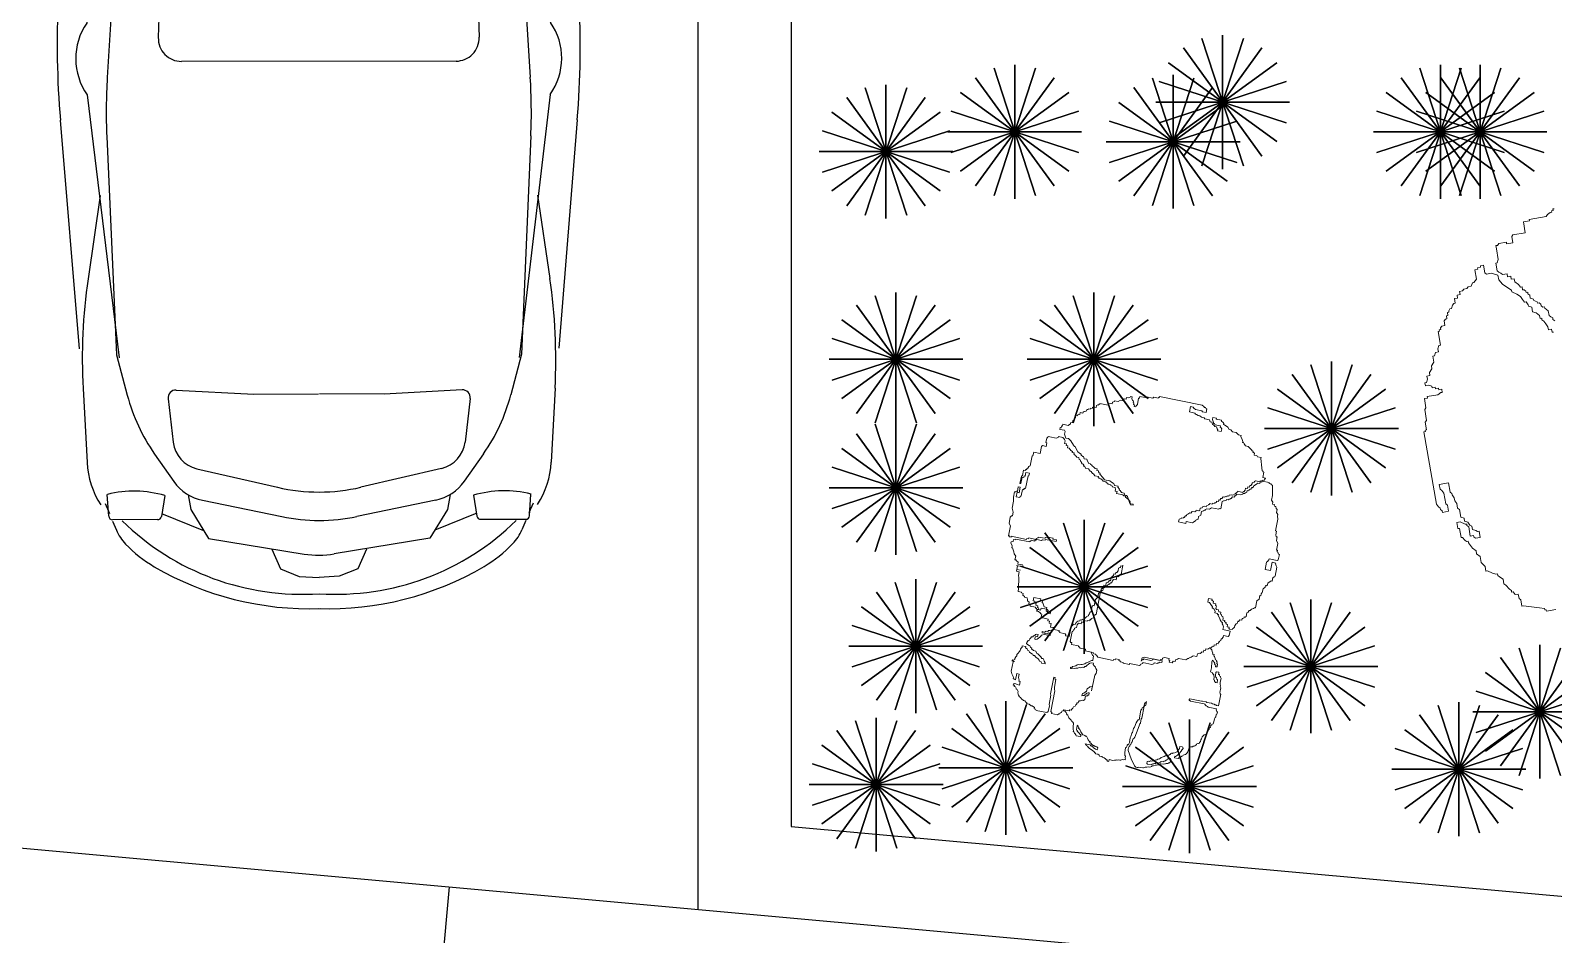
# Model space of a CAD drawing. Extents: x 152 to 700, y -120 to 84.
# Drawn here: x 205.198 to 208.968, y 59.052 to 61.289 of the extents above; entities that cross this region are included whole.
import ezdxf

# ---------------------------------------------------------------- set-up
doc = ezdxf.new("R2010")
doc.units = 0
doc.header["$LTSCALE"] = 0.03
doc.layers.get('0').update_dxf_attribs({"linetype": 'CONTINUOUS'})
doc.layers.add('MUEBLES', color=8, linetype='CONTINUOUS')
doc.layers.add('VEGETACION', color=96, linetype='CONTINUOUS')
doc.layers.add('VEJETACION', color=94, linetype='CONTINUOUS', lineweight=15)

# ---------------------------------------------------------------- blocks, each defined once
blk = doc.blocks.new('AUTO-P12')
at = {"linetype": 'ByBlock'}
for p, q in [((1141.6, 1497.5), (2063.8, 1544.9)), ((2465.1, 1539.1), (3219, 1478.4)), ((3350.8, 1465.7), (3595, 1452.9)), ((134.6, 1442.1), (127.5, 1411.5)), ((1337.9, 1363.3), (2144.8, 1451.1)), ((2381.6, 1449.9), (3249.8, 1346.9)), ((2713.7, 1408.3), (2989, 1448.7)), ((1.4, 1288.1), (53.3, 1376.3)), ((41.5, 1257.6), (53.3, 1402.7)), ((1345.2, 1367.3), (1037.6, 1315.2)), ((1357, 1375.9), (1540.6, 1334.2)), ((1540.6, 1334.2), (2325, 1383.9)), ((2518.8, 1385.9), (3239.1, 1355.1)), ((3771.6, 1381.9), (3700.1, 1386.4)), ((3730.1, 1393.4), (3762.4, 1379.8)), ((3783.5, 1220.7), (3783.5, 1369.2)), ((3787.7, 1369.2), (3817.7, 1356.6)), ((1328, 1313.6), (1465.2, 1303.3)), ((3239.1, 1355.1), (3373.1, 1319.8)), ((-45.1, 1081.2), (1.4, 1288.1)), ((98.4, 1245), (41.5, 1257.6)), ((1163.2, 1159.7), (1308.1, 1306.2)), ((1488.7, 1276.6), (1465, 862.3)), ((1795.5, 1202.6), (2193.3, 1215.2)), ((3566.9, 1230), (3658, 1166.4)), ((3704.1, 1196.5), (3772.9, 1208.1)), ((3763.3, 1207.8), (3819.5, 1068.8)), ((91.5, 1170.7), (88.1, 1121)), ((3356.3, 1158.8), (3370.3, 902.2)), ((3384.6, 1185.4), (3528.4, 1168.7)), ((1722.6, 244.4), (1721.7, 1126.4)), ((2271.9, 1139), (2272.8, 233)), ((3701.7, 1119.9), (3750.7, 1110.6)), ((3750.7, 1110.6), (3845.5, 1053)), ((-79.9, 909.7), (-45.1, 1081.2)), ((1097.4, 829.2), (1119.8, 1066.8)), ((3615.6, 1090.8), (3677.6, 825.2)), ((3720, 1072.6), (3774.4, 811.2)), ((3845.5, 1053), (3897.8, 737)), ((-88.5, 751.1), (-79.9, 909.7)), ((3370.3, 902.2), (3370, 688.7)), ((3881.4, 843.4), (3947, 815.5)), ((3947, 815.5), (3971.5, 753.4)), ((3971.5, 753.4), (3975.4, 687.9)), ((3370.7, 471.9), (3370, 685.4)), ((3971.7, 621.9), (3975.4, 687.4)), ((-88.4, 616.5), (-79.4, 458)), ((3846.3, 322), (3897.9, 638.1)), ((3947.3, 559.7), (3971.7, 621.9)), ((3720.7, 302.2), (3774.7, 563.7)), ((3881.7, 531.7), (3947.3, 559.7)), ((1097.7, 540.5), (1120.5, 302.9)), ((1489.9, 93.8), (1465.3, 508.1)), ((3616.4, 283.8), (3677.8, 549.5)), ((-79.4, 458), (-44.3, 286.5)), ((3357.2, 215.3), (3370.7, 471.9)), ((3751.5, 264.3), (3846.3, 322)), ((3764.4, 167.1), (3820.3, 306.2)), ((-44.3, 286.5), (2.6, 79.7)), ((3702.6, 254.9), (3751.5, 264.3)), ((92.4, 197.3), (88.9, 246.9)), ((1164.1, 210.1), (1309.3, 63.9)), ((3385.6, 188.7), (3529.4, 205.7)), ((3568, 144.5), (3659, 208.2)), ((1796.5, 168.4), (2194.4, 156.5)), ((3705.1, 178.3), (3774, 166.8)), ((3784.6, 154.3), (3784.9, 5.7)), ((99.5, 122.9), (42.7, 110.3)), ((42.7, 110.3), (54.7, -34.8)), ((2.6, 79.7), (54.7, -8.4)), ((1346.5, 2.8), (1038.9, 54.3)), ((1329.3, 56.5), (1466.5, 67)), ((3240.4, 18.8), (3374.3, 54.3)), ((1339.2, 6.8), (2146.3, -79.4)), ((1358.3, -5.8), (1541.8, 36.3)), ((1541.8, 36.3), (2326.4, -11.8)), ((2383.1, -77.7), (3251.1, 27)), ((2520.2, -13.4), (3240.4, 18.8)), ((3789.1, 5.8), (3819, 18.4)), ((136.1, -74.1), (128.9, -43.5)), ((2715.1, -35.4), (2990.5, -75.4)), ((3773, -7), (3701.5, -11.7)), ((3731.5, -18.6), (3763.8, -4.9)), ((3352.3, -91.6), (3596.5, -78.4)), ((1143.2, -127.8), (2065.5, -173.4)), ((2466.8, -166.8), (3220.6, -104.6))]:
    blk.add_line(p, q, dxfattribs=at)
for points in [[(-137.7, 693.8), (-132.3, 865.7), (-74, 1186.9), (-45.1, 1297), (6.8, 1398.2), (290.8, 1517.3), (447.4, 1539.2), (823.8, 1539.2), (1136.6, 1490.9), (1345.2, 1402.7)], [(-54.3, 689.8), (-26.3, 962), (26.9, 1072.6), (142.3, 1146.8), (318.9, 1204.7), (763.6, 1268), (1037.6, 1315.2), (999.9, 1078.6), (980.7, 830.4), (972.2, 684.7)], [(30.5, 1052.1), (892.6, 1221.4), (940.1, 1203.6), (948.5, 1168.3), (855.2, 785), (786.6, 728.5), (-29.2, 699.1)], [(-137.6, 673.7), (-131.9, 501.8), (-73, 180.8), (-43.9, 70.7), (8.2, -30.4), (292.4, -148.9), (449.1, -170.6), (825.4, -170.2), (1138.2, -121.2), (1346.6, -32.6)], [(-54.3, 677.8), (-25.8, 405.7), (27.7, 295.2), (143.3, 221.3), (319.9, 163.7), (764.8, 101), (1038.9, 54.3), (1000.7, 290.8), (981, 539), (972.2, 684.7)], [(31.3, 315.8), (893.6, 147.8), (941.2, 165.7), (949.5, 201), (855.4, 584.1), (786.7, 640.5), (-29.2, 668.6)]]:
    blk.add_lwpolyline(points, dxfattribs=at)
for centre, radius, start, end in [((2220.4, -1499), 3048, 85.3952, 92.9452), ((2262.3, 1281.7), 206.2, 54.6492, 124.7769), ((3255.1, -360.6), 1828.8, 86.9998, 98.3676), ((1611.9, 1066.5), 1524, 166.9166, 176.0811), ((3581, 1168.9), 284.4, 57.3299, 87.1824), ((2440.6, -441.2), 1828.8, 87.5491, 93.6237), ((4053.4, 1299), 364, 166.0961, 196.3535), ((3770.8, 1369.2), 12.7, 0, 86.3304), ((1326.1, 1288.3), 25.4, 85.7151, 135.3046), ((3217.9, 730.3), 609.6, 55.07, 75.2551), ((3183.2, 743.4), 847.4, 356.2451, 44.5195), ((3758.6, 1216.1), 152.4, 46.3836, 67.2014), ((3563.3, 1011.1), 435.5, 30.4577, 46.3836), ((1463.3, 1278), 25.4, 356.7256, 85.7151), ((2195.7, 1139.1), 76.2, 359.9245, 91.8201), ((3770.8, 1220.7), 12.7, 279.6077, 360), ((3066.5, 719), 1011.8, 358.0694, 30.4577), ((1271.5, 1052.5), 152.4, 135.3046, 174.6214), ((1797.9, 1126.4), 76.2, 91.8201, 179.9989), ((3381.7, 1160.2), 25.4, 83.376, 183.115), ((3516.7, 1067.8), 101.6, 13.1226, 83.376), ((3570.8, 1041.5), 152.4, 11.7694, 55.07), ((4508, 688.2), 3048, 176.7256, 183.3874), ((2614.7, 686.3), 1524, 174.6214, 185.4916), ((3083.9, 686.8), 609.6, 346.9903, 13.1226), ((3177.6, 686.9), 609.6, 348.3436, 11.7694), ((1128.9, 685), 1219.2, 176.8942, 183.2188), ((3597.1, 687.3), 304.8, 350.7246, 9.3883), ((3183.3, 630.4), 847.4, 315.5935, 3.8679), ((3066.6, 654.5), 1011.8, 329.6553, 2.0435), ((1272.2, 317.5), 152.4, 185.4916, 224.8083), ((3571.5, 333), 152.4, 305.0429, 348.3436), ((3517.4, 306.6), 101.6, 276.737, 346.9903), ((1798.8, 244.6), 76.2, 180.1141, 268.2929), ((2196.6, 232.7), 76.2, 268.2929, 0.1885), ((3382.6, 214), 25.4, 176.9979, 276.737), ((1612.7, 304.4), 1524, 184.0319, 193.1964), ((4054.6, 76.5), 364, 163.7595, 194.0169), ((3771.9, 154.2), 12.7, 0.113, 80.5053), ((3218, 643.5), 609.6, 284.8579, 305.0429), ((3563.9, 363.4), 435.5, 313.7293, 329.6553), ((1327.3, 81.8), 25.4, 224.8083, 274.3979), ((1464.5, 92.3), 25.4, 274.3979, 3.3874), ((3772.2, 5.7), 12.7, 273.7825, 0.113), ((3759.6, 158.8), 152.4, 292.9116, 313.7293), ((2438.4, 1813.5), 1828.8, 266.4893, 272.5638), ((3582, 205.7), 284.4, 272.9306, 302.783), ((2263.5, 90.2), 206.2, 235.336, 305.4638), ((3253, 1734.5), 1828.8, 261.7454, 273.1132), ((2216.1, 2870.9), 3048, 267.1678, 274.7177)]:
    blk.add_arc(centre, radius, start, end, dxfattribs=at)
blk = doc.blocks.new('A$C02323873')
at = {"layer": 'VEGETACION'}
for p, q in [((0.289, 0.0108), (0.1525, 0.4307)), ((0.289, 0.4307), (0.1525, 0.0108)), ((0.1525, 0.4307), (0.289, 0.0108)), ((0.1525, 0.0108), (0.289, 0.4307)), ((0.2208, 0.4415), (0.2208, 0)), ((0.2208, 0), (0.2208, 0.4415)), ((0.2208, 0.4415), (0.2208, 0)), ((0.3505, 0.0422), (0.091, 0.3994)), ((0.3505, 0.3994), (0.091, 0.0422)), ((0.091, 0.3994), (0.3505, 0.0422)), ((0.091, 0.0422), (0.3505, 0.3994)), ((0.3994, 0.091), (0.0422, 0.3505)), ((0.3994, 0.3505), (0.0422, 0.091)), ((0.0422, 0.3505), (0.3994, 0.091)), ((0.0422, 0.091), (0.3994, 0.3505)), ((0.4307, 0.1525), (0.0108, 0.289)), ((0.4307, 0.289), (0.0108, 0.1525)), ((0.0108, 0.289), (0.4307, 0.1525)), ((0.0108, 0.1525), (0.4307, 0.289)), ((0.4415, 0.2208), (0, 0.2208)), ((0, 0.2208), (0.4415, 0.2208))]:
    blk.add_line(p, q, dxfattribs=at)
blk = doc.blocks.new('A$C7A8F3088')
at = {"layer": 'VEJETACION'}
blk.add_lwpolyline([(0.6843, 0.5128), (0.6778, 0.5109), (0.6718, 0.512), (0.6707, 0.5061), (0.6617, 0.5078), (0.6576, 0.5023), (0.651, 0.5005), (0.6505, 0.4975), (0.6385, 0.4998), (0.6379, 0.4968), (0.6349, 0.4973), (0.6314, 0.4949), (0.6254, 0.4961), (0.6242, 0.4901), (0.6183, 0.4912), (0.6177, 0.4882), (0.6111, 0.4864), (0.6022, 0.4881), (0.5986, 0.4856), (0.598, 0.4827), (0.5921, 0.4838), (0.5909, 0.4778), (0.5879, 0.4784), (0.6179, 0.4727), (0.6184, 0.4757), (0.6214, 0.4751), (0.622, 0.4781), (0.628, 0.477), (0.6291, 0.483), (0.6411, 0.4807), (0.6428, 0.4897), (0.6493, 0.4915), (0.6553, 0.4904), (0.6559, 0.4934), (0.6594, 0.4958), (0.6624, 0.4952), (0.663, 0.4982), (0.6666, 0.5006), (0.6695, 0.5001), (0.6707, 0.5061), (0.6767, 0.5049), (0.6802, 0.5073), (0.6808, 0.5103), (0.6898, 0.5086), (0.6903, 0.5116), (0.6933, 0.5111), (0.6969, 0.5135), (0.7717, 0.4993), (0.7723, 0.5023), (0.7753, 0.5017), (0.7758, 0.5047), (0.7848, 0.503), (0.7889, 0.5084), (0.7919, 0.5079), (0.7925, 0.5109), (0.7955, 0.5103), (0.796, 0.5133), (0.799, 0.5127), (0.8002, 0.5187), (0.8032, 0.5181), (0.8054, 0.5301), (0.8114, 0.5289), (0.8125, 0.5349), (0.8185, 0.5338), (0.8202, 0.5428), (0.8268, 0.5446), (0.8358, 0.5429), (0.8399, 0.5483), (0.8459, 0.5472), (0.8464, 0.5502), (0.8524, 0.549), (0.853, 0.552), (0.8859, 0.5458), (0.8883, 0.5422), (0.8878, 0.5393), (0.8938, 0.5381), (0.8892, 0.5142), (0.8922, 0.5136), (0.8916, 0.5106), (0.8941, 0.5071), (0.8907, 0.4892), (0.8967, 0.488), (0.8916, 0.4611), (0.894, 0.4576), (0.8929, 0.4516), (0.8958, 0.451), (0.8953, 0.448), (0.8977, 0.4445), (0.9001, 0.4409), (0.8905, 0.3901), (0.8875, 0.3907), (0.8864, 0.3847), (0.8834, 0.3852), (0.8811, 0.3733), (0.8841, 0.3727), (0.8835, 0.3697), (0.886, 0.3662), (0.8843, 0.3572), (0.8873, 0.3566), (0.8833, 0.3357), (0.8803, 0.3363), (0.8741, 0.3034), (0.8705, 0.301), (0.8675, 0.3015), (0.8634, 0.2961), (0.8604, 0.2967), (0.8547, 0.2668), (0.8506, 0.2614), (0.8476, 0.2619), (0.8454, 0.25), (0.8424, 0.2506), (0.8418, 0.2476), (0.8382, 0.2451), (0.8371, 0.2392), (0.8311, 0.2403), (0.8368, 0.2702), (0.8398, 0.2696), (0.8439, 0.275), (0.8484, 0.299), (0.8514, 0.2984), (0.852, 0.3014), (0.8556, 0.3038), (0.8585, 0.3032), (0.8466, 0.3055), (0.8425, 0.3001), (0.8323, 0.2463), (0.8293, 0.2468), (0.8281, 0.2409), (0.8221, 0.242), (0.818, 0.2366), (0.8152, 0.2216), (0.8212, 0.2205), (0.8206, 0.2175), (0.8266, 0.2164), (0.8249, 0.2074), (0.8183, 0.2056), (0.8172, 0.1996), (0.8112, 0.2007), (0.8071, 0.1953), (0.8035, 0.1929), (0.799, 0.169), (0.7954, 0.1665), (0.7919, 0.1641), (0.7913, 0.1611), (0.7883, 0.1617), (0.7842, 0.1563), (0.7806, 0.1539), (0.7771, 0.1514), (0.7748, 0.1395), (0.7658, 0.1412), (0.7617, 0.1358), (0.7612, 0.1328), (0.7576, 0.1304), (0.7546, 0.1309), (0.7535, 0.1249), (0.7475, 0.1261), (0.7464, 0.1201), (0.7404, 0.1212), (0.7392, 0.1153), (0.7357, 0.1128), (0.7321, 0.1104), (0.7315, 0.1074), (0.728, 0.105), (0.725, 0.1056), (0.7239, 0.0996), (0.7179, 0.1007), (0.7167, 0.0947), (0.7108, 0.0959), (0.7096, 0.0899), (0.7036, 0.091), (0.7031, 0.088), (0.7001, 0.0886), (0.6965, 0.0862), (0.6905, 0.0873), (0.69, 0.0843), (0.6834, 0.0825), (0.6774, 0.0836), (0.6746, 0.0687), (0.671, 0.0662), (0.6561, 0.0691), (0.6606, 0.093), (0.6516, 0.0947), (0.6462, 0.0988), (0.6438, 0.1024), (0.6408, 0.1029), (0.6384, 0.1065), (0.6389, 0.1095), (0.6359, 0.11), (0.6335, 0.1136), (0.6281, 0.1177), (0.6232, 0.1248), (0.6203, 0.1254), (0.6208, 0.1284), (0.6178, 0.129), (0.6195, 0.1379), (0.6135, 0.1391), (0.6087, 0.1462), (0.6068, 0.1527), (0.6038, 0.1533), (0.599, 0.1604), (0.5966, 0.164), (0.5941, 0.1675), (0.5953, 0.1735), (0.5833, 0.1758), (0.581, 0.1638), (0.584, 0.1632), (0.5859, 0.1567), (0.5919, 0.1556), (0.5902, 0.1466), (0.5962, 0.1455), (0.5956, 0.1425), (0.6046, 0.1408), (0.607, 0.1372), (0.6059, 0.1312), (0.6113, 0.1271), (0.6101, 0.1211), (0.6161, 0.12), (0.6156, 0.117), (0.621, 0.1129), (0.6204, 0.1099), (0.6258, 0.1058), (0.6318, 0.1046), (0.6307, 0.0987), (0.6337, 0.0981), (0.6355, 0.0915), (0.6385, 0.091), (0.6404, 0.0844), (0.6464, 0.0833), (0.6452, 0.0773), (0.6482, 0.0767), (0.6507, 0.0732), (0.649, 0.0642), (0.646, 0.0648), (0.6424, 0.0624), (0.6389, 0.0599), (0.6329, 0.0611), (0.6263, 0.0592), (0.6228, 0.0568), (0.6168, 0.0579), (0.6162, 0.0549), (0.6097, 0.0531), (0.6085, 0.0471), (0.6025, 0.0482), (0.602, 0.0453), (0.5984, 0.0428), (0.5954, 0.0434), (0.5949, 0.0404), (0.5913, 0.038), (0.5793, 0.0403), (0.5758, 0.0378), (0.5692, 0.036), (0.5686, 0.033), (0.5621, 0.0311), (0.558, 0.0257), (0.5544, 0.0233), (0.5538, 0.0203), (0.5299, 0.0248), (0.5228, 0.02), (0.5108, 0.0223), (0.5102, 0.0193), (0.5043, 0.0204), (0.4977, 0.0186), (0.4857, 0.0208), (0.4786, 0.016), (0.4726, 0.0171), (0.4721, 0.0141), (0.4685, 0.0117), (0.4625, 0.0128), (0.4519, 0.0056), (0.4513, 0.0026), (0.4393, 0.0048), (0.4387, 0.0019), (0.4358, 0.0024), (0.4322, 0), (0.4023, 0.0057), (0.3998, 0.0092), (0.3944, 0.0133), (0.3914, 0.0139), (0.3937, 0.0259), (0.4206, 0.0208), (0.424, 0.0387), (0.4001, 0.0432), (0.3965, 0.0408), (0.39, 0.039), (0.387, 0.0395), (0.3819, 0.0126), (0.3783, 0.0102), (0.3604, 0.0136), (0.3609, 0.0166), (0.3555, 0.0207), (0.3561, 0.0237), (0.3501, 0.0248), (0.3507, 0.0278), (0.3297, 0.0318), (0.3219, 0.0395), (0.3099, 0.0418), (0.3105, 0.0447), (0.3051, 0.0489), (0.2931, 0.0511), (0.2937, 0.0541), (0.2547, 0.0615), (0.2463, 0.0662), (0.2404, 0.0673), (0.2355, 0.0744), (0.2265, 0.0761), (0.2241, 0.0797), (0.2187, 0.0838), (0.2192, 0.0868), (0.2168, 0.0904), (0.2138, 0.0909), (0.215, 0.0969), (0.209, 0.098), (0.2065, 0.1016), (0.2041, 0.1051), (0.1892, 0.108), (0.1604, 0.1196), (0.1574, 0.1202), (0.1579, 0.1232), (0.1555, 0.1267), (0.1566, 0.1327), (0.1537, 0.1333), (0.1582, 0.1572), (0.1612, 0.1566), (0.1623, 0.1626), (0.1683, 0.1615), (0.1694, 0.1675), (0.173, 0.1699), (0.1801, 0.1747), (0.1837, 0.1772), (0.1867, 0.1766), (0.1902, 0.179), (0.1908, 0.182), (0.1968, 0.1809), (0.1973, 0.1839), (0.2009, 0.1863), (0.2039, 0.1857), (0.205, 0.1917), (0.211, 0.1906), (0.2146, 0.193), (0.2181, 0.1954), (0.2187, 0.1984), (0.2222, 0.2008), (0.2264, 0.2062), (0.2286, 0.2182), (0.2352, 0.22), (0.2358, 0.223), (0.2417, 0.2219), (0.2429, 0.2279), (0.2494, 0.2297), (0.25, 0.2327), (0.253, 0.2322), (0.2535, 0.2351), (0.2571, 0.2376), (0.2582, 0.2435), (0.2612, 0.243), (0.2654, 0.2484), (0.2659, 0.2514), (0.2695, 0.2538), (0.2934, 0.2493), (0.2946, 0.2552), (0.2975, 0.2547), (0.3021, 0.2786), (0.3056, 0.281), (0.3092, 0.2834), (0.3109, 0.2924), (0.3145, 0.2948), (0.3174, 0.2943), (0.318, 0.2973), (0.3216, 0.2997), (0.3257, 0.3051), (0.3377, 0.3028), (0.3448, 0.3077), (0.3538, 0.306), (0.3579, 0.3114), (0.3609, 0.3108), (0.368, 0.3157), (0.3716, 0.3181), (0.3755, 0.339), (0.3815, 0.3379), (0.386, 0.3618), (0.3771, 0.3635), (0.3729, 0.3581), (0.3699, 0.3586), (0.3688, 0.3527), (0.3658, 0.3532), (0.3653, 0.3502), (0.3587, 0.3484), (0.3581, 0.3454), (0.3551, 0.346), (0.3516, 0.3435), (0.3445, 0.3387), (0.3439, 0.3357), (0.3373, 0.3338), (0.3357, 0.3249), (0.3321, 0.3225), (0.3291, 0.323), (0.3274, 0.3141), (0.3238, 0.3116), (0.3179, 0.3128), (0.3137, 0.3074), (0.3107, 0.3079), (0.3066, 0.3025), (0.3055, 0.2965), (0.3025, 0.2971), (0.2984, 0.2917), (0.2954, 0.2923), (0.2948, 0.2893), (0.2918, 0.2898), (0.2901, 0.2809), (0.2871, 0.2814), (0.286, 0.2754), (0.283, 0.276), (0.2824, 0.273), (0.2789, 0.2706), (0.2759, 0.2712), (0.2747, 0.2652), (0.2688, 0.2663), (0.2682, 0.2633), (0.2616, 0.2615), (0.2611, 0.2585), (0.2545, 0.2566), (0.2534, 0.2507), (0.2504, 0.2512), (0.2493, 0.2452), (0.2463, 0.2458), (0.2451, 0.2398), (0.2421, 0.2404), (0.238, 0.235), (0.2369, 0.229), (0.2298, 0.2242), (0.2227, 0.2193), (0.2197, 0.2199), (0.2163, 0.2019), (0.2133, 0.2025), (0.2127, 0.1995), (0.2061, 0.1977), (0.2002, 0.1988), (0.199, 0.1928), (0.193, 0.194), (0.1919, 0.188), (0.1859, 0.1891), (0.1854, 0.1861), (0.1788, 0.1843), (0.1758, 0.1848), (0.1723, 0.1824), (0.1717, 0.1794), (0.1687, 0.18), (0.1651, 0.1776), (0.1623, 0.1626), (0.1593, 0.1632), (0.1582, 0.1572), (0.1552, 0.1578), (0.1541, 0.1518), (0.1481, 0.1529), (0.1475, 0.1499), (0.1445, 0.1505), (0.1462, 0.1595), (0.1283, 0.1629), (0.1288, 0.1659), (0.1258, 0.1664), (0.1264, 0.1694), (0.118, 0.1741), (0.0898, 0.1888), (0.0868, 0.1893), (0.089, 0.2013), (0.0866, 0.2048), (0.0883, 0.2138), (0.0823, 0.2149), (0.0805, 0.2215), (0.0775, 0.2221), (0.078, 0.225), (0.0756, 0.2286), (0.0713, 0.2387), (0.0689, 0.2423), (0.0706, 0.2512), (0.0657, 0.2583), (0.0633, 0.2619), (0.0639, 0.2649), (0.0609, 0.2655), (0.0555, 0.2696), (0.0476, 0.2773), (0.0446, 0.2778), (0.0463, 0.2868), (0.042, 0.2969), (0.0443, 0.3089), (0.0395, 0.316), (0.0406, 0.3219), (0.0357, 0.3291), (0.032, 0.3421), (0.0326, 0.3451), (0.0296, 0.3457), (0.0272, 0.3493), (0.0253, 0.3558), (0.0223, 0.3564), (0.0257, 0.3743), (0.0227, 0.3749), (0.025, 0.3868), (0.031, 0.3857), (0.0388, 0.378), (0.0418, 0.3775), (0.0412, 0.3745), (0.0437, 0.3709), (0.0403, 0.353), (0.0463, 0.3518), (0.0457, 0.3488), (0.0481, 0.3453), (0.0571, 0.3436), (0.0594, 0.3555), (0.0564, 0.3561), (0.0539, 0.3597), (0.0485, 0.3638), (0.0497, 0.3698), (0.0472, 0.3733), (0.0454, 0.3799), (0.04, 0.384), (0.0411, 0.39), (0.0357, 0.3941), (0.0385, 0.4091), (0.0361, 0.4126), (0.0378, 0.4216), (0.0359, 0.4281), (0.037, 0.4341), (0.0352, 0.4406), (0.0358, 0.4436), (0.0333, 0.4472), (0.0367, 0.4651), (0.0188, 0.4685), (0.0171, 0.4596), (0.0195, 0.456), (0.0214, 0.4495), (0.0174, 0.4285), (0.0198, 0.425), (0.0175, 0.413), (0.0056, 0.4153), (0.0061, 0.4183), (0.0037, 0.4218), (0.0043, 0.4248), (0.0019, 0.4284), (0, 0.4349), (0.0266, 0.5754), (0.0296, 0.5749), (0.0302, 0.5779), (0.0332, 0.5773), (0.036, 0.5922), (0.0396, 0.5947), (0.0435, 0.6156), (0.0471, 0.618), (0.0505, 0.6359), (0.0565, 0.6348), (0.057, 0.6378), (0.078, 0.6338), (0.0845, 0.6357), (0.0875, 0.6351), (0.0887, 0.6411), (0.0827, 0.6422), (0.0832, 0.6452), (0.0773, 0.6464), (0.0778, 0.6493), (0.0718, 0.6505), (0.0724, 0.6535), (0.067, 0.6576), (0.061, 0.6587), (0.0621, 0.6647), (0.0651, 0.6641), (0.0693, 0.6696), (0.0704, 0.6755), (0.0764, 0.6744), (0.0775, 0.6804), (0.0846, 0.6852), (0.0858, 0.6912), (0.0929, 0.696), (0.0951, 0.708), (0.0981, 0.7074), (0.1023, 0.7128), (0.1082, 0.7117), (0.1094, 0.7177), (0.1135, 0.7231), (0.1165, 0.7225), (0.1216, 0.7494), (0.1246, 0.7489), (0.1251, 0.7519), (0.1281, 0.7513), (0.1287, 0.7543), (0.1323, 0.7567), (0.1383, 0.7556), (0.14, 0.7645), (0.1435, 0.767), (0.1465, 0.7664), (0.1476, 0.7724), (0.1506, 0.7718), (0.1518, 0.7778), (0.1548, 0.7772), (0.1553, 0.7802), (0.1589, 0.7826), (0.1619, 0.7821), (0.166, 0.7875), (0.1696, 0.7899), (0.1725, 0.7893), (0.1742, 0.7983), (0.1802, 0.7972), (0.1814, 0.8032), (0.1874, 0.802), (0.1885, 0.808), (0.1945, 0.8069), (0.198, 0.8093), (0.204, 0.8082), (0.2076, 0.8106), (0.2136, 0.8094), (0.2177, 0.8149), (0.2207, 0.8143), (0.2278, 0.8191), (0.2312, 0.8371), (0.2372, 0.8359), (0.2377, 0.8389), (0.2437, 0.8378), (0.2443, 0.8408), (0.2503, 0.8396), (0.2474, 0.8247), (0.2499, 0.8211), (0.2589, 0.8194), (0.2697, 0.8112), (0.268, 0.8022), (0.2723, 0.7921), (0.282, 0.7779), (0.2844, 0.7743), (0.2838, 0.7714), (0.2917, 0.7637), (0.2965, 0.7566), (0.2984, 0.75), (0.3003, 0.7435), (0.3032, 0.7429), (0.3051, 0.7364), (0.3045, 0.7334), (0.31, 0.7292), (0.3083, 0.7203), (0.3137, 0.7161), (0.3185, 0.709), (0.3174, 0.7031), (0.3204, 0.7025), (0.3198, 0.6995), (0.3223, 0.6959), (0.3241, 0.6894), (0.326, 0.6829), (0.3248, 0.6769), (0.3308, 0.6757), (0.3297, 0.6698), (0.3327, 0.6692), (0.3351, 0.6656), (0.3345, 0.6626), (0.3375, 0.6621), (0.3442, 0.6484), (0.3491, 0.6413), (0.3457, 0.6234), (0.3476, 0.6168), (0.3494, 0.6103), (0.3489, 0.6073), (0.3543, 0.6032), (0.352, 0.5912), (0.355, 0.5906), (0.3599, 0.5835), (0.3628, 0.583), (0.3623, 0.58), (0.3671, 0.5729), (0.3654, 0.5639), (0.3709, 0.5598), (0.3697, 0.5538), (0.3721, 0.5502), (0.38, 0.5425), (0.3848, 0.5354), (0.3878, 0.5349), (0.3903, 0.5313), (0.3886, 0.5223), (0.3916, 0.5218), (0.3933, 0.5307), (0.3908, 0.5343), (0.38, 0.5425), (0.3763, 0.5556), (0.3733, 0.5562), (0.3744, 0.5622), (0.372, 0.5657), (0.3759, 0.5867), (0.37, 0.5878), (0.3711, 0.5938), (0.3651, 0.5949), (0.3597, 0.599), (0.3614, 0.608), (0.3584, 0.6086), (0.3595, 0.6146), (0.3565, 0.6151), (0.3582, 0.6241), (0.3558, 0.6276), (0.3564, 0.6306), (0.354, 0.6342), (0.3557, 0.6432), (0.3532, 0.6467), (0.3514, 0.6533), (0.3525, 0.6592), (0.3495, 0.6598), (0.3501, 0.6628), (0.3471, 0.6634), (0.3493, 0.6753), (0.3445, 0.6824), (0.3451, 0.6854), (0.3426, 0.689), (0.3402, 0.6925), (0.3408, 0.6955), (0.3383, 0.6991), (0.3359, 0.7026), (0.3376, 0.7116), (0.3328, 0.7187), (0.3333, 0.7217), (0.3303, 0.7223), (0.3279, 0.7258), (0.3285, 0.7288), (0.3261, 0.7324), (0.3231, 0.733), (0.3236, 0.7359), (0.3182, 0.7401), (0.3188, 0.7431), (0.3134, 0.7472), (0.3145, 0.7532), (0.3121, 0.7567), (0.3126, 0.7597), (0.3096, 0.7603), (0.3102, 0.7633), (0.3078, 0.7668), (0.3048, 0.7674), (0.3059, 0.7734), (0.3029, 0.7739), (0.3011, 0.7805), (0.2962, 0.7876), (0.2973, 0.7936), (0.2914, 0.7947), (0.2925, 0.8007), (0.2865, 0.8018), (0.2876, 0.8078), (0.2787, 0.8095), (0.2762, 0.8131), (0.2738, 0.8166), (0.2714, 0.8202), (0.2742, 0.8351), (0.2772, 0.8345), (0.2813, 0.84), (0.2853, 0.8609), (0.2864, 0.8669), (0.2894, 0.8663), (0.293, 0.8687), (0.308, 0.8659), (0.3074, 0.8629), (0.3194, 0.8606), (0.3216, 0.8726), (0.3252, 0.875), (0.3491, 0.8705), (0.3531, 0.8914), (0.3651, 0.8891), (0.3656, 0.8921), (0.3985, 0.8859), (0.4021, 0.8883), (0.4086, 0.8902), (0.4116, 0.8896), (0.4122, 0.8926), (0.4152, 0.892), (0.4158, 0.895), (0.4188, 0.8944), (0.4199, 0.9004), (0.4378, 0.897), (0.4414, 0.8994), (0.4653, 0.8949), (0.4648, 0.8919), (0.4438, 0.8959), (0.4427, 0.8899), (0.4367, 0.891), (0.4361, 0.888), (0.4242, 0.8903), (0.4219, 0.8784), (0.4309, 0.8767), (0.4315, 0.8796), (0.4734, 0.8717), (0.4739, 0.8747), (0.4769, 0.8741), (0.4775, 0.8771), (0.4805, 0.8766), (0.481, 0.8795), (0.502, 0.8756), (0.5055, 0.878), (0.5085, 0.8774), (0.5108, 0.8894), (0.4958, 0.8922), (0.4947, 0.8862), (0.4768, 0.8896), (0.4779, 0.8956), (0.4928, 0.8928), (0.4934, 0.8958), (0.497, 0.8982), (0.4975, 0.9012), (0.5155, 0.8978), (0.5269, 0.8925), (0.5508, 0.888), (0.5617, 0.8797), (0.5736, 0.8775), (0.5742, 0.8805), (0.5808, 0.8823), (0.6017, 0.8784), (0.6066, 0.8712), (0.6395, 0.865), (0.6389, 0.862), (0.6419, 0.8615), (0.6408, 0.8555), (0.6378, 0.856), (0.6282, 0.8052), (0.6252, 0.8058), (0.624, 0.7998), (0.621, 0.8004), (0.6165, 0.7765), (0.6135, 0.777), (0.6094, 0.7716), (0.6064, 0.7722), (0.6024, 0.7512), (0.5989, 0.7488), (0.5972, 0.7399), (0.5936, 0.7374), (0.5913, 0.7255), (0.5943, 0.7249), (0.5921, 0.713), (0.5981, 0.7118), (0.6049, 0.7477), (0.6078, 0.7471), (0.6095, 0.7561), (0.6131, 0.7585), (0.6159, 0.7735), (0.6195, 0.7759), (0.6201, 0.7789), (0.6231, 0.7783), (0.6253, 0.7903), (0.6283, 0.7897), (0.6289, 0.7927), (0.6319, 0.7921), (0.6409, 0.84), (0.6439, 0.8394), (0.6451, 0.8454), (0.651, 0.8442), (0.6552, 0.8496), (0.6582, 0.8491), (0.666, 0.8414), (0.672, 0.8403), (0.6714, 0.8373), (0.6823, 0.829), (0.6877, 0.8249), (0.6925, 0.8178), (0.7045, 0.8155), (0.7039, 0.8125), (0.7064, 0.809), (0.7082, 0.8024), (0.7142, 0.8013), (0.7114, 0.7864), (0.7138, 0.7828), (0.7168, 0.7822), (0.7208, 0.8032), (0.7202, 0.8002), (0.7322, 0.7979), (0.7299, 0.7859), (0.7322, 0.7979), (0.7382, 0.7968), (0.7365, 0.7878), (0.7484, 0.7855), (0.7538, 0.7814), (0.7886, 0.7686), (0.7976, 0.7669), (0.7953, 0.755), (0.7983, 0.7544), (0.7972, 0.7484), (0.8032, 0.7473), (0.805, 0.7407), (0.808, 0.7402), (0.8063, 0.7312), (0.8118, 0.7271), (0.8147, 0.7265), (0.8166, 0.72), (0.8226, 0.7188), (0.8215, 0.7128), (0.8274, 0.7117), (0.824, 0.6938), (0.827, 0.6932), (0.8265, 0.6902), (0.8289, 0.6867), (0.8278, 0.6807), (0.8248, 0.6813), (0.8223, 0.6848), (0.8229, 0.6878), (0.8169, 0.6889), (0.8181, 0.6949), (0.8121, 0.696), (0.8132, 0.702), (0.8072, 0.7032), (0.8084, 0.7091), (0.7964, 0.7114), (0.7919, 0.6875), (0.7978, 0.6864), (0.7967, 0.6804), (0.8027, 0.6792), (0.8021, 0.6763), (0.8075, 0.6721), (0.813, 0.668), (0.8113, 0.659), (0.8172, 0.6579), (0.8167, 0.6549), (0.8191, 0.6514), (0.8221, 0.6508), (0.8204, 0.6418), (0.8264, 0.6407), (0.8281, 0.6497), (0.8251, 0.6502), (0.8227, 0.6538), (0.8232, 0.6568), (0.8172, 0.6579), (0.8206, 0.6758), (0.8266, 0.6747), (0.8283, 0.6837), (0.8349, 0.6855), (0.8337, 0.6796), (0.8356, 0.673), (0.838, 0.6695), (0.8375, 0.6665), (0.8464, 0.6648), (0.8483, 0.6582), (0.8449, 0.6403), (0.8509, 0.6391), (0.8498, 0.6332), (0.8557, 0.632), (0.8546, 0.6261), (0.8666, 0.6238), (0.8649, 0.6148), (0.8673, 0.6113), (0.8703, 0.6107), (0.8669, 0.5928), (0.8699, 0.5922), (0.8693, 0.5892), (0.8723, 0.5886), (0.8689, 0.5707), (0.8713, 0.5671), (0.8743, 0.5666), (0.8721, 0.5546), (0.8362, 0.5614), (0.8356, 0.5584), (0.829, 0.5566), (0.8279, 0.5506), (0.8219, 0.5517), (0.8214, 0.5487), (0.8184, 0.5493), (0.8148, 0.5469), (0.8107, 0.5415), (0.8077, 0.542), (0.8066, 0.5361), (0.8036, 0.5366), (0.803, 0.5336), (0.7959, 0.5288), (0.7923, 0.5264), (0.7893, 0.5269), (0.7852, 0.5215), (0.7792, 0.5227), (0.7787, 0.5197), (0.7727, 0.5208), (0.7691, 0.5184), (0.7512, 0.5218), (0.7476, 0.5194), (0.747, 0.5164), (0.7261, 0.5203), (0.7225, 0.5179), (0.716, 0.5161), (0.704, 0.5183), (0.7004, 0.5159), (0.6974, 0.5165), (0.6969, 0.5135), (0.6849, 0.5157)], close=True, dxfattribs=at)
for points in [[(0.8685, 0.611), (0.8728, 0.614), (0.8781, 0.621), (0.8789, 0.6249), (0.8831, 0.6261), (0.8842, 0.6319), (0.8889, 0.6351), (0.8903, 0.6428), (0.8942, 0.6421), (0.8905, 0.6227), (0.8867, 0.6234), (0.8852, 0.6156), (0.893, 0.6142), (0.8966, 0.6336), (0.902, 0.6406), (0.9063, 0.6418), (0.9105, 0.643), (0.9151, 0.6462), (0.9198, 0.6493), (0.9224, 0.6528), (0.9232, 0.6567), (0.9154, 0.6582), (0.9127, 0.6547), (0.912, 0.6508), (0.9042, 0.6523), (0.9049, 0.6562), (0.9076, 0.6597), (0.9119, 0.6609), (0.9146, 0.6644), (0.9188, 0.6656), (0.9195, 0.6695), (0.9238, 0.6707), (0.9281, 0.6719), (0.932, 0.6712), (0.9346, 0.6747), (0.9389, 0.6759), (0.9431, 0.6771), (0.947, 0.6764), (0.9482, 0.6721), (0.9491, 0.6659), (0.9503, 0.6617), (0.9538, 0.659), (0.9531, 0.6551), (0.957, 0.6544), (0.9594, 0.6458), (0.9579, 0.6381), (0.9649, 0.6327), (0.9642, 0.6288), (0.967, 0.6223), (0.9698, 0.6157), (0.9729, 0.6111), (0.9722, 0.6072), (0.9753, 0.6026), (0.9789, 0.5999), (0.982, 0.5953), (0.9859, 0.5945), (0.9881, 0.6062), (0.9846, 0.6089), (0.9853, 0.6128), (0.9822, 0.6174), (0.979, 0.622), (0.9766, 0.6305), (0.9738, 0.6371), (0.9746, 0.641), (0.971, 0.6436), (0.9718, 0.6475), (0.9694, 0.656), (0.9662, 0.6606), (0.965, 0.6649), (0.9615, 0.6676), (0.9606, 0.6738), (0.9568, 0.6745), (0.959, 0.6862), (0.9628, 0.6854), (0.9671, 0.6866), (0.9714, 0.6878), (0.9752, 0.6871), (0.9795, 0.6883), (0.988, 0.6907), (0.9923, 0.6919), (0.9962, 0.6912), (1.0004, 0.6924), (1.0066, 0.6932), (1.0105, 0.6925), (1.0132, 0.696), (1.0139, 0.6999), (1.0171, 0.6953), (1.0178, 0.6992), (1.0163, 0.6914), (1.019, 0.6949), (1.0501, 0.689), (1.0572, 0.6837), (1.0638, 0.6764), (1.0674, 0.6737), (1.0713, 0.6729), (1.0705, 0.6691), (1.0717, 0.6648), (1.0503, 0.6689), (1.0489, 0.6611), (1.0605, 0.6589), (1.0676, 0.6535), (1.0715, 0.6528), (1.0707, 0.6489), (1.0824, 0.6467), (1.0839, 0.6545), (1.0827, 0.6587), (1.0834, 0.6626), (1.0861, 0.6661), (1.09, 0.6654), (1.0892, 0.6615), (1.0931, 0.6608), (1.0924, 0.6569), (1.0955, 0.6522), (1.0994, 0.6515), (1.0987, 0.6476), (1.1038, 0.6426), (1.1077, 0.6419), (1.1112, 0.6392), (1.1147, 0.6365), (1.1179, 0.6319), (1.1191, 0.6277), (1.1222, 0.623), (1.1246, 0.6145), (1.1239, 0.6107), (1.1271, 0.606), (1.1263, 0.6021), (1.1302, 0.6014), (1.1287, 0.5936), (1.1312, 0.5851), (1.1304, 0.5813), (1.1328, 0.5727), (1.1367, 0.572), (1.136, 0.5681), (1.1391, 0.5635), (1.1325, 0.5285), (1.1279, 0.5254), (1.1084, 0.5291), (1.1049, 0.5318), (1.0738, 0.5377), (1.0703, 0.5403), (1.0159, 0.5506), (1.0151, 0.5468), (1.019, 0.546), (1.0202, 0.5418), (1.0455, 0.537), (1.0529, 0.5336), (1.0564, 0.5309), (1.1245, 0.518), (1.1257, 0.5137), (1.1296, 0.513), (1.1259, 0.4936), (1.1213, 0.4904), (1.1205, 0.4866), (1.1166, 0.4873), (1.114, 0.4838), (1.1101, 0.4845), (1.1074, 0.481), (1.1031, 0.4798), (1.0998, 0.4623), (1.0956, 0.4611), (1.0948, 0.4572), (1.0906, 0.456), (1.0863, 0.4548), (1.0821, 0.4536), (1.0774, 0.4505), (1.0732, 0.4492), (1.0689, 0.448), (1.065, 0.4488), (1.0643, 0.4449), (1.0604, 0.4456), (1.0562, 0.4444), (1.0554, 0.4405), (1.0504, 0.4354), (1.0497, 0.4316), (1.0451, 0.4284), (1.0334, 0.4306), (1.0327, 0.4267), (1.0284, 0.4255), (1.0277, 0.4217), (1.0199, 0.4231), (1.0206, 0.427), (1.0233, 0.4305), (1.0276, 0.4317), (1.0302, 0.4352), (1.0341, 0.4345), (1.0349, 0.4384), (1.0376, 0.4419), (1.0298, 0.4434), (1.0271, 0.4399), (1.0178, 0.4336), (1.0101, 0.435), (1.0054, 0.4319), (1.0028, 0.4284), (0.9989, 0.4291), (0.9974, 0.4214), (1.011, 0.4188), (0.9585, 0.4287), (0.952, 0.4259), (0.9403, 0.4281), (0.9371, 0.4328), (0.9336, 0.4354), (0.9308, 0.442), (0.9277, 0.4466), (0.9238, 0.4474), (0.9253, 0.4551), (0.9279, 0.4587), (0.9326, 0.4618), (0.9391, 0.4646), (0.9434, 0.4658), (0.9441, 0.4697), (0.9484, 0.4709), (0.9491, 0.4748), (0.9545, 0.4818), (0.9552, 0.4857), (0.9579, 0.4892), (0.9609, 0.4947), (0.964, 0.5001), (0.9647, 0.504), (0.9674, 0.5075), (0.9681, 0.5114), (0.9643, 0.5121), (0.9635, 0.5083), (0.9593, 0.507), (0.9562, 0.5016), (0.9535, 0.4981), (0.9489, 0.4949), (0.9462, 0.4914), (0.9455, 0.4875), (0.9428, 0.484), (0.9421, 0.4801), (0.9367, 0.4731), (0.9321, 0.4699), (0.9294, 0.4664), (0.9248, 0.4633), (0.9221, 0.4598), (0.9175, 0.4566), (0.9167, 0.4527), (0.9012, 0.4557), (0.9019, 0.4596), (0.8984, 0.4622), (0.8929, 0.4683)], [(0.7316, 0.1077), (0.7325, 0.1075), (0.7345, 0.1046), (0.7365, 0.1016), (0.741, 0.0982), (0.7456, 0.0947), (0.748, 0.0943), (0.7471, 0.0893), (0.7521, 0.0883), (0.7529, 0.0856), (0.7551, 0.0839), (0.7596, 0.0805), (0.7619, 0.0787), (0.7627, 0.076), (0.7622, 0.0735), (0.7647, 0.073), (0.7667, 0.0701), (0.7717, 0.0691), (0.7725, 0.0664), (0.7812, 0.0648), (0.7829, 0.067), (0.7834, 0.0695), (0.7784, 0.0704), (0.7776, 0.0732), (0.7756, 0.0761), (0.7731, 0.0766), (0.7711, 0.0796), (0.7703, 0.0823), (0.7681, 0.084), (0.7673, 0.0867), (0.7725, 0.087), (0.792, 0.0808), (0.8044, 0.0784), (0.8052, 0.0757), (0.8048, 0.0732), (0.8068, 0.0702), (0.8088, 0.0673), (0.8096, 0.0645), (0.8133, 0.0638), (0.8153, 0.0609), (0.8253, 0.059), (0.8261, 0.0563), (0.8283, 0.0545), (0.8314, 0.0501), (0.8304, 0.0451), (0.8205, 0.047), (0.8197, 0.0497), (0.8164, 0.0529), (0.8144, 0.0559), (0.8121, 0.0576), (0.8099, 0.0593), (0.7999, 0.0612), (0.7972, 0.0604), (0.7958, 0.053), (0.798, 0.0513), (0.803, 0.0503), (0.8025, 0.0478), (0.8048, 0.0461), (0.807, 0.0444), (0.8066, 0.0419), (0.8091, 0.0414), (0.8123, 0.0382), (0.8248, 0.0359), (0.8295, 0.0337), (0.832, 0.0332), (0.8343, 0.0315), (0.8368, 0.031), (0.839, 0.0293), (0.8413, 0.0276), (0.8563, 0.0247), (0.8585, 0.023), (0.8608, 0.0213), (0.8603, 0.0188), (0.899, 0.0115), (0.9004, 0.019), (0.8996, 0.0217), (0.9001, 0.0242), (0.8993, 0.0269), (0.9005, 0.0331), (0.8999, 0.0371), (0.9028, 0.052), (0.902, 0.0548), (0.9043, 0.0672), (0.9061, 0.0695), (0.9134, 0.1081), (0.9161, 0.1089), (0.9186, 0.1084), (0.9181, 0.1059), (0.9189, 0.1032), (0.9104, 0.0583), (0.9112, 0.0556), (0.9132, 0.0526), (0.914, 0.0499), (0.9148, 0.0472), (0.9143, 0.0447), (0.9163, 0.0417), (0.9111, 0.0143), (0.9136, 0.0139), (0.9181, 0.0104), (0.9201, 0.0075), (0.9264, 0.0063), (0.9281, 0.0085), (0.9356, 0.0071), (0.9383, 0.0079), (0.9435, 0.0082), (0.9585, 0.0054), (0.9612, 0.0061), (0.9629, 0.0084), (0.9657, 0.0092), (0.9686, 0.0112), (0.9749, 0.01), (0.9778, 0.012), (0.9816, 0.0113), (0.9845, 0.0133), (0.9883, 0.0126), (0.9925, 0.0144), (0.995, 0.0139), (0.9977, 0.0147), (1.0002, 0.0142), (1.0029, 0.015), (1.0034, 0.0175), (1.0051, 0.0198), (1.0093, 0.0215), (1.0135, 0.0233), (1.0185, 0.0224), (1.0213, 0.0231), (1.0252, 0.0237), (1.0302, 0.0227), (1.0344, 0.0245), (1.0369, 0.024), (1.0386, 0.0263), (1.0404, 0.0286), (1.0421, 0.0308), (1.0448, 0.0316), (1.0475, 0.0324), (1.0505, 0.0344), (1.0522, 0.0366), (1.0539, 0.0389), (1.0569, 0.0409), (1.0574, 0.0434), (1.0591, 0.0456), (1.0608, 0.0479), (1.0633, 0.0474), (1.0675, 0.0492), (1.0805, 0.0493), (1.0859, 0.0509), (1.0886, 0.0517), (1.0891, 0.0541), (1.0938, 0.0584), (1.0965, 0.0592), (1.0982, 0.0614), (1.1042, 0.0655), (1.1069, 0.0663), (1.1074, 0.0688), (1.1101, 0.0695), (1.1125, 0.082), (1.1075, 0.0829), (1.107, 0.0804), (1.1011, 0.0764), (1.0981, 0.0744), (1.0954, 0.0736), (1.0927, 0.0728), (1.0897, 0.0708), (1.0872, 0.0713), (1.083, 0.0695), (1.0792, 0.0702), (1.0788, 0.0677), (1.0763, 0.0682), (1.0736, 0.0674), (1.07, 0.0694), (1.0693, 0.0721), (1.0707, 0.0796), (1.0782, 0.0782), (1.0836, 0.0797), (1.0866, 0.0817), (1.0891, 0.0812), (1.095, 0.0853), (1.0985, 0.0898), (1.0989, 0.0923), (1.1019, 0.0943), (1.1024, 0.0968), (1.1053, 0.0988), (1.1078, 0.0983), (1.1083, 0.1008), (1.1113, 0.1028), (1.1147, 0.1074), (1.1164, 0.1096), (1.1181, 0.1119), (1.1186, 0.1144), (1.1211, 0.1139), (1.1216, 0.1164), (1.1233, 0.1186), (1.128, 0.1229), (1.1309, 0.1249), (1.1339, 0.1269), (1.1373, 0.1314), (1.1403, 0.1335), (1.1437, 0.138), (1.1455, 0.1402), (1.1472, 0.1425), (1.1489, 0.1447), (1.1506, 0.147), (1.1516, 0.152), (1.1545, 0.154), (1.1555, 0.159), (1.1572, 0.1612), (1.1647, 0.1598), (1.1654, 0.1571), (1.1631, 0.1446), (1.1601, 0.1426), (1.1571, 0.1406), (1.1567, 0.1381), (1.155, 0.1358), (1.1532, 0.1336), (1.1503, 0.1316), (1.1493, 0.1266), (1.1459, 0.1221), (1.1429, 0.1201), (1.14, 0.118), (1.1385, 0.1106), (1.1361, 0.111), (1.1356, 0.1086), (1.1326, 0.1065), (1.1297, 0.1045), (1.1279, 0.1023), (1.1254, 0.1027), (1.1237, 0.1005), (1.1208, 0.0985), (1.1198, 0.0935), (1.1221, 0.0918), (1.1308, 0.0901), (1.1335, 0.0909), (1.1352, 0.0931), (1.1382, 0.0952), (1.1387, 0.0977), (1.1404, 0.0999), (1.1421, 0.1022), (1.1426, 0.1047), (1.146, 0.1092), (1.1474, 0.1166), (1.1492, 0.1189), (1.1509, 0.1211), (1.1538, 0.1232), (1.1573, 0.1277), (1.1578, 0.1302), (1.1595, 0.1324), (1.1629, 0.1369), (1.1646, 0.1392), (1.1676, 0.1412), (1.1693, 0.1434), (1.171, 0.1457), (1.172, 0.1507), (1.1754, 0.1552), (1.1759, 0.1577), (1.1776, 0.1599), (1.1793, 0.1622), (1.181, 0.1644), (1.1828, 0.1667), (1.1851, 0.1792), (1.1868, 0.1814), (1.1886, 0.1837), (1.1895, 0.1886), (1.1867, 0.1943), (1.1696, 0.2131), (1.1475, 0.2327), (1.144, 0.2347), (1.139, 0.2356), (1.1338, 0.2353), (1.1308, 0.2333), (1.1283, 0.2338), (1.1254, 0.2318), (1.1179, 0.2332), (1.1174, 0.2307), (1.1074, 0.2326), (1.1045, 0.2306), (1.099, 0.229), (1.0836, 0.2294), (1.0681, 0.2297), (1.0552, 0.2296), (1.0515, 0.2303), (1.0487, 0.2295), (1.035, 0.2321), (1.0323, 0.2313), (0.9924, 0.2389), (0.9894, 0.2369), (0.9865, 0.2349), (0.9752, 0.237), (0.978, 0.2378), (0.9809, 0.2398), (0.9849, 0.2403), (0.9949, 0.2384), (0.9979, 0.2404), (0.9996, 0.2427), (1.0046, 0.2417), (1.0088, 0.2435), (1.0399, 0.2376), (1.0417, 0.2399), (1.0471, 0.2414), (1.0526, 0.243), (1.068, 0.2426), (1.0735, 0.2442), (1.0872, 0.2416), (1.0901, 0.2436), (1.1014, 0.2415), (1.1066, 0.2418), (1.1215, 0.2389), (1.1268, 0.2392), (1.1293, 0.2388), (1.1297, 0.2413), (1.1325, 0.242), (1.135, 0.2416), (1.1389, 0.2421), (1.1431, 0.2439), (1.1581, 0.241), (1.1651, 0.2371), (1.1676, 0.2367), (1.1671, 0.2342), (1.1746, 0.2327), (1.1769, 0.231), (1.1794, 0.2306), (1.1798, 0.2331), (1.1816, 0.2353), (1.182, 0.2378), (1.184, 0.2413), (1.1857, 0.2435), (1.1874, 0.2458), (1.1884, 0.2508), (1.1901, 0.253), (1.1905, 0.2555), (1.1923, 0.2578), (1.1927, 0.2603), (1.1945, 0.2625), (1.1966, 0.2673), (1.199, 0.2797), (1.204, 0.2788), (1.2057, 0.281), (1.2049, 0.2838), (1.2027, 0.2855), (1.2032, 0.288), (1.2014, 0.2922), (1.1998, 0.2976), (1.2003, 0.3001), (1.1995, 0.3029), (1.1987, 0.3056), (1.2002, 0.3131), (1.1981, 0.316), (1.1966, 0.3215), (1.198, 0.3289), (1.1955, 0.3294), (1.196, 0.3319), (1.194, 0.3349), (1.1919, 0.3378), (1.1924, 0.3403), (1.1916, 0.343), (1.1909, 0.3458), (1.1893, 0.3512), (1.1898, 0.3537), (1.1878, 0.3567), (1.187, 0.3594), (1.185, 0.3624), (1.1842, 0.3651), (1.1847, 0.3676), (1.1822, 0.3681), (1.1826, 0.3706), (1.1804, 0.3723), (1.1773, 0.3561), (1.1793, 0.3531), (1.1789, 0.3506), (1.1796, 0.3479), (1.1804, 0.3452), (1.1824, 0.3422), (1.182, 0.3397), (1.1835, 0.3343), (1.1843, 0.3315), (1.1838, 0.329), (1.1811, 0.3283), (1.1773, 0.329), (1.1756, 0.3332), (1.1765, 0.3382), (1.175, 0.3436), (1.1754, 0.3461), (1.1747, 0.3488), (1.1739, 0.3516), (1.1719, 0.3545), (1.1703, 0.36), (1.1678, 0.3605), (1.1683, 0.363), (1.1663, 0.3659), (1.1642, 0.3689), (1.1597, 0.3723), (1.1557, 0.3782), (1.1562, 0.3807), (1.1554, 0.3835), (1.1546, 0.3862), (1.1556, 0.3912), (1.1535, 0.3941), (1.1495, 0.4001), (1.1475, 0.403), (1.143, 0.4065), (1.1402, 0.4121), (1.1377, 0.4126), (1.1369, 0.4153), (1.1346, 0.4171), (1.1324, 0.4188), (1.1351, 0.4196), (1.1476, 0.4172), (1.1498, 0.4155), (1.1494, 0.413), (1.1518, 0.4125), (1.1526, 0.4098), (1.1546, 0.4068), (1.1554, 0.4041), (1.1574, 0.4011), (1.1582, 0.3984), (1.159, 0.3957), (1.1615, 0.3952), (1.1644, 0.3972), (1.1668, 0.4097), (1.1648, 0.4126), (1.1628, 0.4156), (1.1607, 0.4186), (1.1575, 0.4218), (1.1567, 0.4245), (1.1542, 0.425), (1.1519, 0.4267), (1.1497, 0.4284), (1.1472, 0.4289), (1.1437, 0.4308), (1.1315, 0.4344), (1.1294, 0.4374), (1.1299, 0.4399), (1.1274, 0.4404), (1.1279, 0.4428), (1.1256, 0.4446), (1.1239, 0.4488), (1.1218, 0.4517), (1.1211, 0.4545), (1.119, 0.4574), (1.1158, 0.4606), (1.1133, 0.4611), (1.1137, 0.4636), (1.1117, 0.4666), (1.1085, 0.4698), (1.1057, 0.4754), (1.1025, 0.4763)]]:
    blk.add_lwpolyline(points, dxfattribs=at)

msp = doc.modelspace()

# ---------------------------------------------------------------- linework, layer by layer
at = {"ltscale": 0.03}
for p, q in [((206.85, 63.186), (206.85, 59.114)), ((207.0808, 62.661), (207.0808, 59.319)), ((202.5836, 59.5004), (217.5843, 58.1419)), ((207.0808, 59.319), (209.8379, 59.0694)), ((206.0998, 57.6758), (206.2351, 59.1697))]:
    msp.add_line(p, q, dxfattribs=at)
at = {"layer": 'VEJETACION'}
for points in [[(208.971, 60.5705), (208.9665, 60.5736), (208.9659, 60.5774), (208.9614, 60.5806), (208.957, 60.5837), (208.955, 60.5951), (208.9461, 60.6014), (208.9454, 60.6052), (208.9416, 60.6045), (208.9372, 60.6076), (208.9365, 60.6114), (208.932, 60.6146), (208.9282, 60.6139), (208.9276, 60.6177), (208.9193, 60.6202), (208.9187, 60.624), (208.9104, 60.6264), (208.9091, 60.634), (208.9047, 60.6372), (208.904, 60.641), (208.9002, 60.6403), (208.8995, 60.6441), (208.8951, 60.6472), (208.8913, 60.6466), (208.89, 60.6542), (208.8862, 60.6535), (208.8811, 60.6604), (208.8721, 60.6667), (208.8708, 60.6743), (208.8632, 60.673), (208.8619, 60.6806), (208.8543, 60.6793), (208.853, 60.6868), (208.8416, 60.6849), (208.8372, 60.688), (208.8327, 60.6911), (208.8282, 60.6943), (208.825, 60.7133), (208.8288, 60.7139), (208.8312, 60.7222), (208.8266, 60.7487), (208.8253, 60.7563), (208.8291, 60.757), (208.8323, 60.7614), (208.8513, 60.7647), (208.8519, 60.7609), (208.8671, 60.7635), (208.8645, 60.7787), (208.8676, 60.7832), (208.898, 60.7884), (208.8934, 60.815), (208.9086, 60.8176), (208.9079, 60.8214), (208.9497, 60.8287), (208.9528, 60.8331), (208.9598, 60.8382), (208.9636, 60.8389), (208.9629, 60.8427), (208.9667, 60.8433), (208.9661, 60.8471), (208.9699, 60.8478)], [(208.9736, 59.8557), (208.9508, 59.8518), (208.9501, 59.8556), (208.9463, 59.8549), (208.9457, 59.8587), (208.9336, 59.8605), (208.8937, 59.8653), (208.8899, 59.8647), (208.8872, 59.8798), (208.8828, 59.883), (208.8808, 59.8944), (208.8732, 59.893), (208.8681, 59.9), (208.8643, 59.8993), (208.8636, 59.9031), (208.8592, 59.9063), (208.8496, 59.9163), (208.8452, 59.9195), (208.8432, 59.9308), (208.8343, 59.9371), (208.8298, 59.9402), (208.8292, 59.944), (208.8254, 59.9434), (208.8171, 59.9459), (208.8044, 59.9515), (208.8006, 59.9508), (208.7986, 59.9622), (208.7891, 59.9723), (208.7864, 59.9874), (208.7775, 59.9937), (208.7762, 60.0013), (208.7673, 60.0076), (208.7571, 60.0214), (208.7564, 60.0252), (208.7526, 60.0246), (208.7482, 60.0277), (208.743, 60.0346), (208.7392, 60.034), (208.7353, 60.0567), (208.7315, 60.0561), (208.7289, 60.0713), (208.7365, 60.0726), (208.7492, 60.067), (208.753, 60.0676), (208.7536, 60.0638), (208.7581, 60.0607), (208.762, 60.0379), (208.7696, 60.0392), (208.7703, 60.0355), (208.7747, 60.0323), (208.7861, 60.0343), (208.7835, 60.0495), (208.7797, 60.0488), (208.7753, 60.0519), (208.767, 60.0544), (208.7657, 60.062), (208.7612, 60.0651), (208.7561, 60.0721), (208.7479, 60.0746), (208.7465, 60.0821), (208.7383, 60.0846), (208.735, 60.1036), (208.7306, 60.1067), (208.7286, 60.1181), (208.7235, 60.125), (208.7221, 60.1326), (208.717, 60.1396), (208.7164, 60.1434), (208.7119, 60.1465), (208.708, 60.1693), (208.6852, 60.1653), (208.6872, 60.1539), (208.6916, 60.1508), (208.6967, 60.1439), (208.7013, 60.1173), (208.7058, 60.1142), (208.7084, 60.099), (208.6932, 60.0964), (208.6926, 60.1001), (208.6881, 60.1033), (208.6875, 60.1071), (208.683, 60.1102), (208.6779, 60.1171), (208.647, 60.2955), (208.6508, 60.2961), (208.6501, 60.2999), (208.6539, 60.3006), (208.6506, 60.3196), (208.6538, 60.324), (208.6492, 60.3506), (208.6523, 60.355), (208.6484, 60.3778), (208.656, 60.3791), (208.6553, 60.3829), (208.6819, 60.3875), (208.6888, 60.3926), (208.6926, 60.3933), (208.6913, 60.4009), (208.6837, 60.3996), (208.6831, 60.4033), (208.6755, 60.402), (208.6748, 60.4058), (208.6672, 60.4045), (208.6665, 60.4083), (208.6583, 60.4108), (208.6507, 60.4095), (208.6494, 60.4171), (208.6532, 60.4177), (208.6557, 60.426), (208.6543, 60.4335), (208.6619, 60.4349), (208.6606, 60.4425), (208.6669, 60.4514), (208.6656, 60.4589), (208.6719, 60.4679), (208.6692, 60.483), (208.673, 60.4837), (208.6755, 60.4919), (208.6831, 60.4933), (208.6818, 60.5008), (208.6843, 60.5091), (208.6881, 60.5097), (208.6822, 60.5439), (208.686, 60.5446), (208.6853, 60.5483), (208.6891, 60.549), (208.6884, 60.5528), (208.6916, 60.5573), (208.6992, 60.5586), (208.6972, 60.57), (208.7004, 60.5744), (208.7042, 60.5751), (208.7028, 60.5827), (208.7066, 60.5833), (208.7053, 60.5909), (208.7091, 60.5916), (208.7085, 60.5954), (208.7116, 60.5998), (208.7154, 60.6005), (208.7179, 60.6087), (208.721, 60.6132), (208.7248, 60.6138), (208.7228, 60.6252), (208.7304, 60.6265), (208.7291, 60.6341), (208.7367, 60.6354), (208.7354, 60.643), (208.743, 60.6443), (208.7461, 60.6488), (208.7537, 60.6501), (208.7569, 60.6546), (208.7645, 60.6559), (208.767, 60.6641), (208.7708, 60.6648), (208.777, 60.6737), (208.7731, 60.6964), (208.7807, 60.6978), (208.78, 60.7016), (208.7876, 60.7029), (208.787, 60.7067), (208.7946, 60.708), (208.7979, 60.689), (208.8023, 60.6859), (208.8137, 60.6879), (208.8302, 60.6829), (208.8322, 60.6715), (208.8418, 60.6614), (208.8596, 60.6489), (208.864, 60.6458), (208.8647, 60.642), (208.8774, 60.6364), (208.8863, 60.6301), (208.8914, 60.6232), (208.8965, 60.6162), (208.9003, 60.6169), (208.9055, 60.61), (208.9061, 60.6062), (208.9144, 60.6037), (208.9163, 60.5923), (208.9246, 60.5898), (208.9335, 60.5836), (208.9348, 60.576), (208.9386, 60.5766), (208.9393, 60.5728), (208.9437, 60.5697), (208.9488, 60.5628), (208.954, 60.5558), (208.9553, 60.5482), (208.9629, 60.5496), (208.9642, 60.542), (208.968, 60.5426)]]:
    msp.add_lwpolyline(points, dxfattribs=at)

# ---------------------------------------------------------------- block references
at = {"ltscale": 0.03, "xscale": 0.75, "yscale": 0.75, "zscale": 0.75, "rotation": 90}
for p in [(208.3146, 60.9458), (207.8, 60.8723), (208.8536, 60.8723), (208.9517, 60.8723), (207.4814, 60.8234), (208.192, 60.8479), (207.5059, 60.3095), (207.996, 60.3095), (208.5841, 60.1382), (207.5059, 59.9913), (207.9715, 59.7466), (207.5549, 59.5998), (208.5327, 59.5497), (209.0993, 59.4376), (207.7779, 59.2984), (208.8991, 59.2956), (207.4569, 59.2572), (208.2325, 59.2529)]:
    msp.add_blockref('A$C02323873', p, dxfattribs=at)
at = {"layer": 'MUEBLES', "xscale": 0.00075, "yscale": 0.00075, "zscale": 0.00075, "rotation": 270}
msp.add_blockref('AUTO-P12', (205.3974, 62.9168), dxfattribs=at)
at = {"layer": 'VEJETACION', "xscale": -0.7499981249999998, "yscale": 0.7499981249999998, "zscale": 0.7499981249999998, "rotation": 67.93013498096667}
msp.add_blockref('A$C7A8F3088', (208.4004, 60.2392), dxfattribs=at)

doc.saveas('drawing.dxf')
